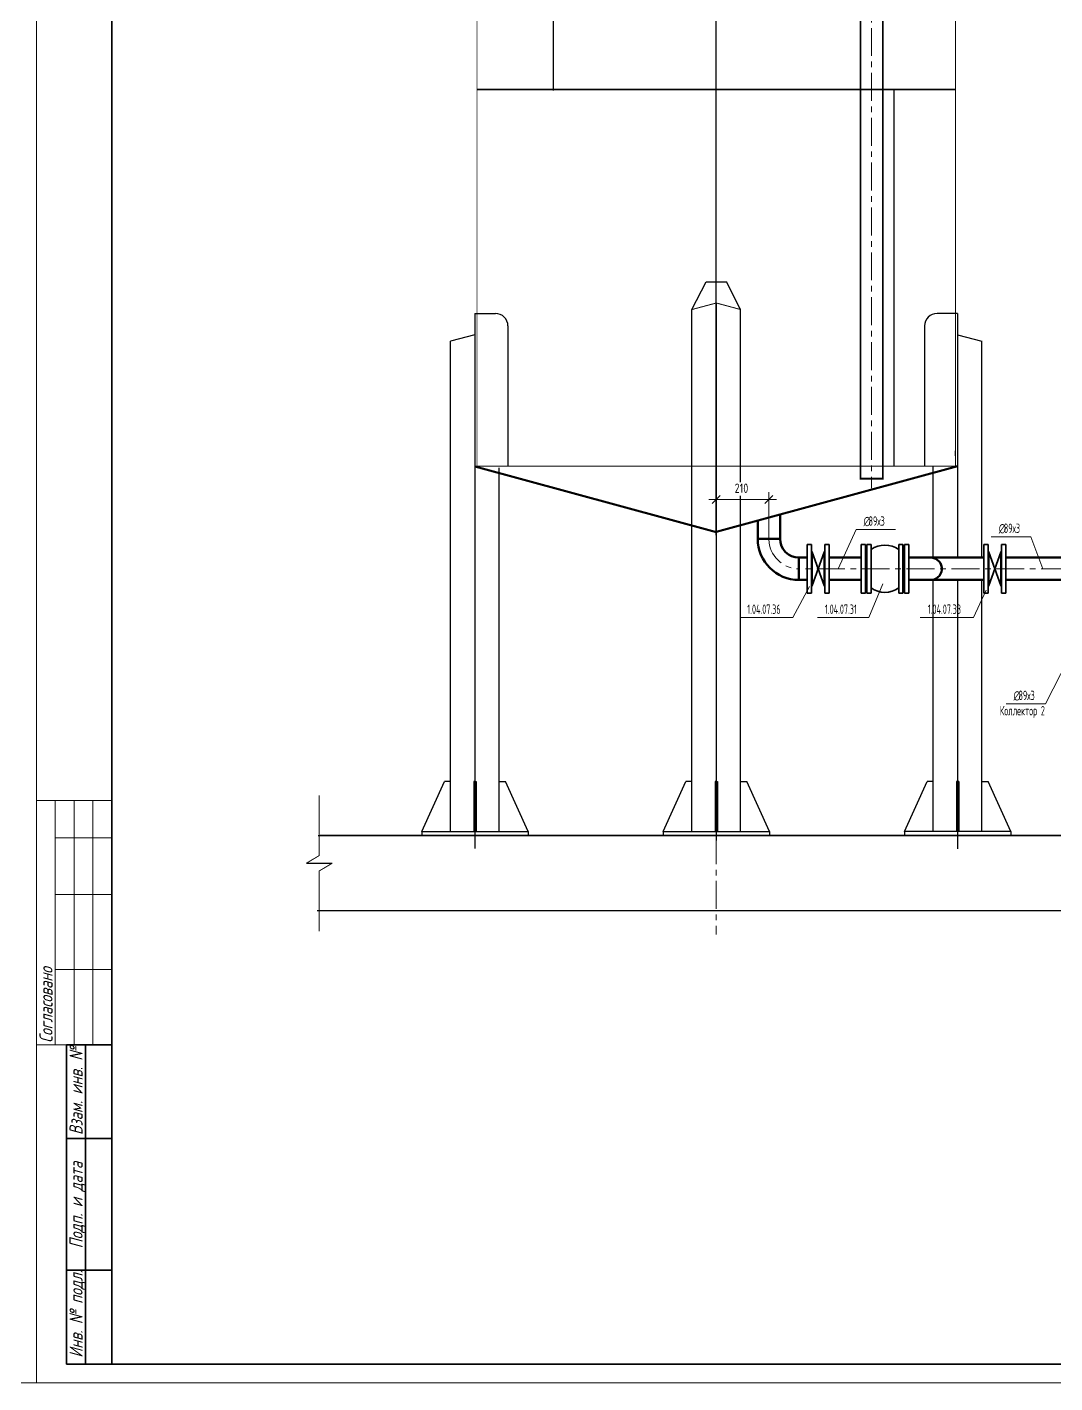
# Model space of a CAD drawing. Header units: millimetres. Extents: x -2281 to 17340, y -2563 to 4166.
# Drawn here: x 1679.5 to 1952.9, y 0 to 360.8 of the extents above; entities that cross this region are included whole.
import ezdxf

# ---------------------------------------------------------------- set-up
doc = ezdxf.new("R2010")
doc.units = ezdxf.units.MM
for name, pattern in [('K5LT32775', [0]), ('K5LT32777', [0]), ('K5LT32786', [0]), ('K5LT32821', [0]), ('K5LT32822', [0]), ('K5LT32823', [0]), ('K5LT32824', [714.375, 476.25, -79.375, 79.375, -79.375]), ('K5LT32825', [90, 60, -30]), ('K5LT32832', [0]), ('K5LT_AXLED', [11.939881, 7.439881, -1.5, 1.5, -1.5]), ('K5LT_BASIC', [0]), ('K5LT_THIN', [0])]:
    doc.linetypes.add(name, pattern=pattern)
doc.layers.add('Системный слой', color=7, linetype='Continuous')
doc.styles.add('KDIMTEXTSTYLE', font='GOST_AU.SHX', dxfattribs={"width": 0.96, "oblique": 15, "height": 5})
doc.styles.add('KTEXTSTYLE', font='GOST_AU.SHX', dxfattribs={"width": 0.96, "height": 5})
doc.dimstyles.new('KDIMSTYLE (0.07)', dxfattribs={"dimtxt": 5, "dimasz": 1, "dimexe": 2, "dimexo": 0, "dimgap": 1, "dimtad": 1, "dimlfac": 15, "dimtxsty": 'KDIMTEXTSTYLE', "dimsah": 1, "dimcen": 0, "dimdle": 1, "dimadec": 0, "dimazin": 0, "dimtfac": 0.667, "dimtmove": 0, "dimatfit": 3, "dimfxl": 1, "dimtvp": 1, "dimtolj": 1, "dimtzin": 0, "dimarcsym": 0})

# ---------------------------------------------------------------- blocks, each defined once
blk = doc.blocks.new('U490')
at = {"layer": 'Системный слой', "color": 5, "linetype": 'K5LT32832', "lineweight": 35, "true_color": 0x0000ff}
for p, q in [((1935.17, 223.13), (1934.04, 223.13)), ((1934.04, 223.13), (1934.04, 210.13)), ((1934.04, 222.69), (1934.04, 221.2)), ((1935.17, 223.13), (1935.17, 210.13)), ((1935.37, 221.07), (1935.17, 221.37)), ((1938.53, 221.07), (1935.37, 212.2)), ((1938.53, 212.2), (1935.37, 221.07)), ((1935.37, 221.07), (1935.37, 212.2)), ((1938.53, 221.07), (1938.73, 221.37)), ((1938.53, 221.07), (1938.53, 212.2)), ((1938.73, 223.13), (1938.73, 210.13)), ((1938.73, 223.13), (1939.86, 223.13)), ((1939.86, 223.13), (1939.86, 210.13)), ((1939.86, 222.69), (1939.86, 221.2)), ((1935.17, 210.13), (1934.04, 210.13)), ((1935.37, 212.2), (1935.17, 211.9)), ((1938.53, 212.2), (1938.73, 211.9)), ((1938.73, 210.13), (1939.86, 210.13))]:
    blk.add_line(p, q, dxfattribs=at)
blk = doc.blocks.new('U491')
at = {"layer": 'Системный слой', "color": 5, "linetype": 'K5LT32832', "lineweight": 35, "true_color": 0x0000ff}
for p, q in [((1902.5, 223.13), (1901.37, 223.13)), ((1901.37, 223.13), (1901.37, 210.13)), ((1901.37, 222.69), (1901.37, 221.2)), ((1902.5, 223.13), (1902.5, 210.13)), ((1902.7, 221.07), (1902.5, 221.37)), ((1902.7, 221.07), (1902.9, 221.37)), ((1902.7, 221.07), (1902.7, 212.2)), ((1902.7, 221.07), (1902.7, 212.2)), ((1902.9, 223.13), (1902.9, 210.13)), ((1902.9, 223.13), (1904.04, 223.13)), ((1904.04, 223.13), (1904.04, 210.13)), ((1904.04, 222.69), (1904.04, 221.2)), ((1912.5, 223.13), (1911.37, 223.13)), ((1911.37, 223.13), (1911.37, 210.13)), ((1911.37, 222.69), (1911.37, 221.2)), ((1912.5, 223.13), (1912.5, 210.13)), ((1912.7, 221.07), (1912.5, 221.37)), ((1912.7, 221.07), (1912.9, 221.37)), ((1912.7, 221.07), (1912.7, 212.2)), ((1912.7, 221.07), (1912.7, 212.2)), ((1912.9, 223.13), (1912.9, 210.13)), ((1912.9, 223.13), (1914.04, 223.13)), ((1914.04, 223.13), (1914.04, 210.13)), ((1914.04, 222.69), (1914.04, 221.2)), ((1902.5, 210.13), (1901.37, 210.13)), ((1902.7, 212.2), (1902.5, 211.9)), ((1902.7, 212.2), (1902.9, 211.9)), ((1902.9, 210.13), (1904.04, 210.13)), ((1912.5, 210.13), (1911.37, 210.13)), ((1912.7, 212.2), (1912.5, 211.9)), ((1912.7, 212.2), (1912.9, 211.9)), ((1912.9, 210.13), (1914.04, 210.13))]:
    blk.add_line(p, q, dxfattribs=at)
for start, end in [(54.3286, 125.6714), (234.3286, 305.6714)]:
    blk.add_arc((1907.7, 216.63), 6.29, start, end, dxfattribs=at)
blk = doc.blocks.new('U496')
at = {"layer": 'Системный слой', "color": 5, "linetype": 'K5LT32775', "lineweight": 50, "true_color": 0x0000ff}
for p, q in [((1879.81, 224.63), (1873.88, 224.63)), ((1884.84, 219.6), (1884.84, 213.67))]:
    blk.add_line(p, q, dxfattribs=at)
for radius in [10.97, 5.03]:
    blk.add_arc((1884.84, 224.63), radius, 180, 270, dxfattribs=at)
at = {"layer": 'Системный слой', "color": 30, "linetype": 'K5LT_AXLED', "lineweight": 13, "true_color": 0xff8000}
blk.add_arc((1884.84, 224.63), 8, 180, 270, dxfattribs=at)
blk = doc.blocks.new('U526')
at = {"layer": 'Системный слой', "color": 5, "linetype": 'K5LT32832', "lineweight": 35, "true_color": 0x0000ff}
for p, q in [((1888.17, 223.13), (1887.04, 223.13)), ((1887.04, 223.13), (1887.04, 210.13)), ((1887.04, 222.69), (1887.04, 221.2)), ((1888.17, 223.13), (1888.17, 210.13)), ((1888.37, 221.07), (1888.17, 221.37)), ((1891.53, 221.07), (1888.37, 212.2)), ((1891.53, 212.2), (1888.37, 221.07)), ((1888.37, 221.07), (1888.37, 212.2)), ((1891.53, 221.07), (1891.73, 221.37)), ((1891.53, 221.07), (1891.53, 212.2)), ((1891.73, 223.13), (1891.73, 210.13)), ((1891.73, 223.13), (1892.86, 223.13)), ((1892.86, 223.13), (1892.86, 210.13)), ((1892.86, 222.69), (1892.86, 221.2)), ((1888.17, 210.13), (1887.04, 210.13)), ((1888.37, 212.2), (1888.17, 211.9)), ((1891.53, 212.2), (1891.73, 211.9)), ((1891.73, 210.13), (1892.86, 210.13))]:
    blk.add_line(p, q, dxfattribs=at)
blk = doc.blocks.new('U579')
at = {"layer": 'Системный слой', "color": 7, "linetype": 'K5LT_THIN', "lineweight": 13}
for q in [(1936.01, 225.17), (1949.7, 216.63)]:
    blk.add_line((1946.49, 225.17), q, dxfattribs=at)
at = {"layer": 'Системный слой', "color": 7, "char_height": 2.5, "attachment_point": 1, "style": 'KTEXTSTYLE'}
for s, insert in [('\\H3.5;\\W0.965;\\Q15;\\Q0;\\W0.715;\\H2.50;∅', (1938.01, 228.67)), ('\\H3.5;\\W0.965;\\Q15;\\Q0;\\W0.715;\\H2.50;89х3', (1939.33, 228.67))]:
    blk.add_mtext(s, dxfattribs=dict(at, insert=insert))
blk = doc.blocks.new('U580')
at = {"layer": 'Системный слой', "color": 7, "linetype": 'K5LT_THIN', "lineweight": 13}
for q in [(1895.29, 216.63), (1910.5, 227.09)]:
    blk.add_line((1900.02, 227.09), q, dxfattribs=at)
at = {"layer": 'Системный слой', "color": 7, "char_height": 2.5, "attachment_point": 1, "style": 'KTEXTSTYLE'}
for s, insert in [('\\H3.5;\\W0.965;\\Q15;\\Q0;\\W0.715;\\H2.50;∅', (1902.02, 230.59)), ('\\H3.5;\\W0.965;\\Q15;\\Q0;\\W0.715;\\H2.50;89х3', (1903.34, 230.59))]:
    blk.add_mtext(s, dxfattribs=dict(at, insert=insert))
blk = doc.blocks.new('U581')
at = {"layer": 'Системный слой', "color": 7, "linetype": 'K5LT_THIN', "lineweight": 13}
for q in [(1958.49, 196.46), (1939.92, 180.7)]:
    blk.add_line((1950.4, 180.7), q, dxfattribs=at)
at = {"layer": 'Системный слой', "color": 7, "char_height": 2.5, "attachment_point": 1, "style": 'KTEXTSTYLE'}
for s, insert in [('\\H3.5;\\W0.965;\\Q15;\\Q0;\\W0.715;\\H2.50;∅', (1941.92, 184.2)), ('\\H3.5;\\W0.965;\\Q15;\\Q0;\\W0.715;\\H2.50;89х3', (1943.24, 184.2))]:
    blk.add_mtext(s, dxfattribs=dict(at, insert=insert))
blk = doc.blocks.new('U616')
at = {"layer": 'Системный слой', "color": 7, "linetype": 'K5LT_THIN', "lineweight": 13}
for q in [(1907.13, 212.62), (1889.75, 203.63)]:
    blk.add_line((1903.47, 203.63), q, dxfattribs=at)
at = {"layer": 'Системный слой', "color": 7, "insert": (1891.75, 207.13), "char_height": 2.5, "attachment_point": 1, "style": 'KTEXTSTYLE'}
blk.add_mtext('\\H3.5;\\W0.965;\\Q15;\\Q0;\\W0.715;\\H2.50;{\\c255;1.04.07.31}', dxfattribs=at)
blk = doc.blocks.new('U618')
at = {"layer": 'Системный слой', "color": 7, "linetype": 'K5LT_THIN', "lineweight": 13}
for q in [(1934.6, 210.94), (1917.12, 203.63)]:
    blk.add_line((1931.24, 203.63), q, dxfattribs=at)
at = {"layer": 'Системный слой', "color": 7, "insert": (1919.12, 207.13), "char_height": 2.5, "attachment_point": 1, "style": 'KTEXTSTYLE'}
blk.add_mtext('\\H3.5;\\W0.965;\\Q15;\\Q0;\\W0.715;\\H2.50;{\\c255;1.04.07.33}', dxfattribs=at)
blk = doc.blocks.new('U622')
at = {"layer": 'Системный слой', "color": 7, "linetype": 'K5LT_THIN', "lineweight": 13}
for q in [(1887.6, 211.9), (1869.09, 203.63)]:
    blk.add_line((1883.21, 203.63), q, dxfattribs=at)
at = {"layer": 'Системный слой', "color": 7, "insert": (1871.09, 207.13), "char_height": 2.5, "attachment_point": 1, "style": 'KTEXTSTYLE'}
blk.add_mtext('\\H3.5;\\W0.965;\\Q15;\\Q0;\\W0.715;\\H2.50;{\\c255;1.04.07.36}', dxfattribs=at)
blk = doc.blocks.new('D104')
at = {"layer": 'Системный слой', "color": 7, "linetype": 'K5LT_THIN', "lineweight": 13}
for p, q in [((1862.84, 235.05), (1860.84, 235.05)), ((1863.9, 236.11), (1861.78, 233.99)), ((1862.84, 228.1), (1862.84, 237.05)), ((1875.78, 233.99), (1877.9, 236.11)), ((1876.84, 228.75), (1876.84, 237.05)), ((1876.84, 235.05), (1878.84, 235.05))]:
    blk.add_line(p, q, dxfattribs=at)
blk.add_wipeout([(1867.73, 236.05), (1867.73, 239.62), (1871.79, 239.62), (1871.79, 236.05)]).dxf.layer = 'Системный слой'
blk.add_line((1876.84, 235.05), (1862.84, 235.05), dxfattribs=at)
at = {"layer": 'Системный слой', "color": 7, "insert": (1867.73, 239.32), "char_height": 2.5, "attachment_point": 1, "style": 'KTEXTSTYLE'}
blk.add_mtext('\\H3.5;\\W0.965;\\Q15;\\Q0;\\H2.50;210', dxfattribs=at)
blk = doc.blocks.new('KDIMARROW_03')
at = {"layer": 'Системный слой', "color": 0, "linetype": 'K5LT_THIN', "lineweight": 13}
for p, q in [((-1.06, -1.06), (1.06, 1.06)), ((0, 0), (-1, 0)), ((0, 0), (2, 0))]:
    blk.add_line(p, q, dxfattribs=at)

msp = doc.modelspace()

# ---------------------------------------------------------------- linework, layer by layer
at = {"color": 7, "linetype": 'K5LT_THIN', "lineweight": 13}
for p, q in [((1682, 1188), (1682, 0)), ((1682, 0), (1682, 841)), ((1682, 90), (1682, 155)), ((1702, 155), (1682, 155)), ((1687, 90), (1687, 155)), ((1692, 90), (1692, 155)), ((1697, 90), (1697, 155)), ((1702, 145), (1687, 145)), ((1702, 130), (1687, 130)), ((1702, 110), (1687, 110)), ((1702, 90), (1682, 90)), ((1682, 0), (841, 0)), ((2276, 0), (1682, 0))]:
    msp.add_line(p, q, dxfattribs=at)
at = {"color": 5, "linetype": 'K5LT_BASIC', "lineweight": 35, "true_color": 0x0000ff}
for p, q in [((1702, 5), (1702, 836)), ((1690, 5), (1690, 90)), ((1702, 90), (1690, 90)), ((1695, 5), (1695, 90)), ((1702, 65), (1690, 65)), ((1702, 30), (1690, 30)), ((1702, 5), (1690, 5)), ((2271, 5), (1702, 5))]:
    msp.add_line(p, q, dxfattribs=at)
at = {"layer": 'Системный слой', "color": 30, "linetype": 'K5LT_AXLED', "lineweight": 13, "true_color": 0xff8000}
for p, q in [((1904.17755, 670.96705), (1904.17755, 238.05133)), ((1862.84422, 611.15421), (1862.84422, 119.35421)), ((1876.8435, 224.6337), (1876.8435, 230.34895)), ((1980.60395, 216.6337), (1884.8435, 216.6337))]:
    msp.add_line(p, q, dxfattribs=at)
at = {"layer": 'Системный слой', "color": 7, "linetype": 'K5LT32824', "lineweight": 25}
msp.add_line((1862.84422, 225.58979), (1862.84422, 605.54993), dxfattribs=at)
at = {"layer": 'Системный слой', "color": 5, "linetype": 'K5LT32821', "lineweight": 25, "true_color": 0x0000ff}
for p, q in [((1819.50264, 343.92755), (1819.50264, 443.92755)), ((1926.51089, 344.19181), (1799.17755, 344.19181)), ((1798.64324, 244.07125), (1862.84498, 226.57197)), ((1798.64324, 243.79751), (1862.84498, 226.3053)), ((1927.0452, 244.07078), (1862.84498, 226.57197)), ((1927.0452, 243.79705), (1862.84498, 226.3053))]:
    msp.add_line(p, q, dxfattribs=at)
at = {"layer": 'Системный слой', "color": 7, "linetype": 'K5LT32777', "lineweight": 25}
for p, q in [((1799.17755, 344.19181), (1926.51089, 344.19181)), ((1910.13602, 243.92755), (1910.13602, 343.92755)), ((1856.37776, 285.62518), (1860.12315, 293.01875)), ((1860.12315, 293.01875), (1865.56282, 293.01874)), ((1869.30821, 285.62518), (1865.56282, 293.01875)), ((1856.37776, 147.7221), (1856.37776, 285.62518)), ((1862.84303, 287.35755), (1862.84421, 144.32561)), ((1869.31087, 147.72206), (1869.31087, 285.77882)), ((1798.64289, 284.58633), (1798.64411, 142.22641)), ((1798.64293, 284.58633), (1804.08259, 284.58631)), ((1927.04551, 284.58633), (1921.60585, 284.58631)), ((1927.04555, 284.58633), (1927.04518, 241.93369)), ((1798.64347, 278.92527), (1792.17766, 277.19276)), ((1807.41593, 281.25298), (1807.41593, 243.92514)), ((1918.27251, 281.25298), (1918.27251, 243.92514)), ((1927.04497, 278.92527), (1933.51078, 277.19276)), ((1927.0455, 278.92513), (1927.04499, 219.60036)), ((1792.17747, 146.70036), (1792.17766, 277.19276)), ((1933.51083, 245.25487), (1933.51078, 277.19276)), ((1933.51086, 219.60036), (1933.51078, 277.19276)), ((1805.11078, 146.70038), (1805.11078, 243.52937)), ((1920.57766, 219.49133), (1920.57766, 243.92514)), ((1920.57766, 241.93369), (1920.57766, 243.52937)), ((1920.57766, 146.70038), (1920.57766, 213.77606)), ((1927.04494, 213.66703), (1927.04433, 142.15078)), ((1933.51097, 146.70038), (1933.51087, 213.66703)), ((1784.50189, 146.70038), (1790.51084, 160.0337)), ((1792.17751, 160.03369), (1790.51084, 160.0337)), ((1792.17747, 146.70036), (1792.17751, 160.03369)), ((1798.64417, 160.03368), (1798.31083, 160.03368)), ((1798.31083, 160.03368), (1798.31083, 146.70034)), ((1798.31083, 160.03368), (1798.9775, 160.03368)), ((1798.9775, 160.03368), (1798.9775, 146.70034)), ((1805.11078, 146.70034), (1805.11078, 160.03368)), ((1805.11078, 160.03368), (1806.77745, 160.03368)), ((1812.78636, 146.70034), (1806.77745, 160.03368)), ((1848.70199, 146.7004), (1854.71094, 160.03371)), ((1856.3776, 160.03371), (1854.71094, 160.03371)), ((1856.37756, 146.70038), (1856.3776, 160.03371)), ((1862.84426, 160.03369), (1862.51093, 160.03369)), ((1862.51093, 160.03369), (1862.51093, 146.70036)), ((1862.51093, 160.03369), (1863.17759, 160.03369)), ((1863.17759, 160.03369), (1863.17759, 146.70036)), ((1869.31087, 146.70036), (1869.31087, 160.03369)), ((1869.31087, 160.03369), (1870.97754, 160.03369)), ((1876.98645, 146.70036), (1870.97754, 160.03369)), ((1912.90208, 146.70034), (1918.91099, 160.03368)), ((1920.57766, 160.03368), (1918.91099, 160.03368)), ((1920.57766, 146.70034), (1920.57766, 160.03368)), ((1927.37761, 160.03368), (1926.71094, 160.03368)), ((1926.71094, 160.03368), (1926.71094, 146.70034)), ((1927.04427, 160.03368), (1927.37761, 160.03368)), ((1927.37761, 160.03368), (1927.37761, 146.70034)), ((1933.51093, 160.03369), (1935.1776, 160.0337)), ((1933.51097, 146.70036), (1933.51093, 160.03369)), ((1941.18655, 146.70038), (1935.1776, 160.0337)), ((1784.50189, 146.70038), (1812.78636, 146.70038)), ((1784.50189, 146.70038), (1784.50189, 145.63372)), ((1784.50189, 145.63369), (1812.78636, 145.63368)), ((1812.78636, 146.70038), (1812.78635, 145.63372)), ((1848.70199, 146.7004), (1876.98645, 146.7004)), ((1848.70199, 146.7004), (1848.70199, 145.63373)), ((1848.70199, 145.6337), (1876.98645, 145.63369)), ((1876.98645, 146.7004), (1876.98645, 145.63373)), ((1912.90208, 146.70038), (1912.90209, 145.63372)), ((1941.18655, 146.70038), (1912.90208, 146.70038)), ((1941.18655, 145.63369), (1912.90208, 145.63368)), ((1941.18655, 146.70038), (1941.18655, 145.63372))]:
    msp.add_line(p, q, dxfattribs=at)
at = {"layer": 'Системный слой', "color": 104, "linetype": 'K5LT32822', "lineweight": 25, "true_color": 0x009926}
msp.add_line((1926.51089, 246.65848), (1926.51089, 247.99181), dxfattribs=at)
at = {"layer": 'Системный слой', "color": 7, "linetype": 'K5LT32786', "lineweight": 18}
for p, q in [((1926.22852, 243.92514), (1799.17755, 243.92514)), ((1912.90208, 145.63368), (1812.78635, 145.63372)), ((1991.83522, 145.63369), (1881.77347, 145.63369))]:
    msp.add_line(p, q, dxfattribs=at)
at = {"layer": 'Системный слой', "color": 5, "linetype": 'K5LT32775', "lineweight": 50, "true_color": 0x0000ff}
for p, q in [((1879.81017, 231.15757), (1879.81017, 224.6337)), ((1873.87684, 229.54034), (1873.87684, 224.6337)), ((1887.03544, 219.60036), (1884.8435, 219.60036)), ((1901.36878, 219.60036), (1892.8593, 219.60036)), ((1913.87918, 219.60036), (1934.03545, 219.60036)), ((1939.70304, 219.60036), (1968.51088, 219.60036)), ((1887.03544, 213.66703), (1884.8435, 213.66703)), ((1901.36878, 213.66703), (1892.8593, 213.66703)), ((1913.87918, 213.66703), (1934.03545, 213.66703)), ((1939.70304, 213.66703), (1958.76751, 213.66703))]:
    msp.add_line(p, q, dxfattribs=at)
at = {"layer": 'Системный слой', "color": 7, "linetype": 'K5LT32823', "lineweight": 25}
for p, q in [((1756.93799, 145.63368), (2172.19876, 145.63372)), ((2172.36129, 145.63372), (1757.46855, 145.63372)), ((1753.78327, 138.27543), (1760.65237, 138.27543)), ((2172.19876, 125.63369), (1756.67344, 125.63369))]:
    msp.add_line(p, q, dxfattribs=at)
at = {"layer": 'Системный слой', "color": 150, "linetype": 'K5LT32825', "true_color": 0x007fff, "const_width": 0.5}
msp.add_lwpolyline([(1907.14422, 601.67487), (1907.14422, 240.59181), (1901.21089, 240.59181), (1901.21089, 602.60387)], dxfattribs=at)
at = {"layer": 'Системный слой', "color": 5, "linetype": 'K5LT32821', "true_color": 0x0000ff, "const_width": 0.25}
msp.add_lwpolyline([(1856.37776, 243.92514), (1799.17755, 243.92514), (1799.17755, 593.92514), (1926.51089, 593.92514), (1926.51089, 243.92514), (1869.31087, 243.92514)], dxfattribs=at)
at = {"layer": 'Системный слой', "color": 7, "linetype": 'K5LT32777', "const_width": 0.25}
msp.add_lwpolyline([(1856.37776, 285.62505), (1862.84303, 287.35755), (1869.31087, 285.62505)], dxfattribs=at)
at = {"layer": 'Системный слой', "color": 7, "linetype": 'K5LT32823', "const_width": 0.25}
for points in [[(1757.21782, 156.38127), (1757.21782, 140.32451), (1753.78327, 138.27543)], [(1757.21782, 120.16958), (1757.21782, 136.22634), (1760.65237, 138.27543)]]:
    msp.add_lwpolyline(points, dxfattribs=at)
at = {"layer": 'Системный слой', "color": 7, "linetype": 'K5LT32777', "lineweight": 25}
for centre, start, end in [((1804.08259, 281.25298), 0, 90), ((1921.60585, 281.25298), 90, 180)]:
    msp.add_arc(centre, 3.33333, start, end, dxfattribs=at)
at = {"layer": 'Системный слой', "color": 5, "linetype": 'K5LT32775', "lineweight": 50, "true_color": 0x0000ff}
msp.add_arc((1919.86742, 216.6337), 2.97679, 265.2724103, 85.2724103, dxfattribs=at)

# ---------------------------------------------------------------- block references
at = {"layer": 'Системный слой'}
for name in ['U580', 'U579', 'U496', 'U526', 'U491', 'U490', 'U622', 'U616', 'U618', 'U581']:
    msp.add_blockref(name, (0, 0), dxfattribs=at)

# ---------------------------------------------------------------- texts
at = {"color": 7, "char_height": 2.5, "attachment_point": 1, "rotation": 90, "style": 'KTEXTSTYLE'}
for s, insert in [('\\H3.5;\\W0.965;\\Q15;\\Q15;Согласовано', (1682.77333, 90.5)), ('\\H3.5;\\W0.965;\\Q15;\\Q15;Взам. инв. №', (1690.77333, 65.98201)), ('\\H3.5;\\W0.965;\\Q15;\\Q15;Подп. и дата', (1690.77333, 35.7968)), ('\\H3.5;\\W0.965;\\Q15;\\Q15;Инв. № подл.', (1690.77333, 6.71162))]:
    msp.add_mtext(s, dxfattribs=dict(at, insert=insert))
at = {"layer": 'Системный слой', "color": 7, "insert": (1938.28215, 180.11703), "char_height": 2.5, "attachment_point": 1, "style": 'KTEXTSTYLE'}
msp.add_mtext('\\H3.5;\\W0.965;\\Q15;\\Q0;\\W0.715;\\H2.50;Коллектор 2', dxfattribs=at)

# ---------------------------------------------------------------- next in the draw order: dimensions: what is measured, and where the dimension line sits
at = {"layer": 'Системный слой', "color": 7}
dim = msp.add_linear_dim(base=(1876.8435, 235.05117), p1=(1862.84422, 228.09665), p2=(1876.8435, 228.75196), dimstyle='KDIMSTYLE (0.07)', override={"dimexo": 0, "dimpost": '\\H2.5;\\W0.965;\\Q0;<>', "dimblk1": 'KDIMARROW_03', "dimblk2": 'KDIMARROW_03', "dimse1": 0, "dimse2": 0, "dimclrt": 7, "dimtolj": 1}, dxfattribs=at)
dim.commit()
dim.dimension.update_dxf_attribs({"geometry": 'D104', "text_midpoint": (1869.84386, 235.05117), "dimtype": 160})

doc.saveas('drawing.dxf')
